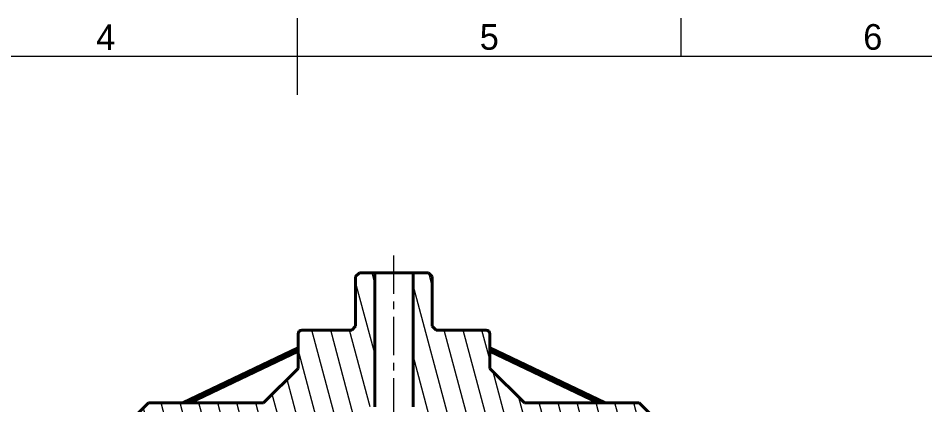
# Model space of a CAD drawing. Header units: millimetres. Extents: x 15 to 415, y 5 to 292.
# Drawn here: x 178.6 to 296.8, y 241.5 to 292 of the extents above; entities that cross this region are included whole.
import ezdxf

# ---------------------------------------------------------------- set-up
doc = ezdxf.new("R2010")
doc.units = ezdxf.units.MM
doc.linetypes.add('CenterLine', pattern=[8, 5, -1, 1, -1])
for name, color, linetype in [('Annotations', 7, 'Continuous'), ('Border', 7, 'Continuous'), ('Geometries', 7, 'Continuous')]:
    doc.layers.add(name, color=color, linetype=linetype)
doc.styles.add('Shapr5', font='txt', dxfattribs={"height": 3.3495})

msp = doc.modelspace()

# ---------------------------------------------------------------- hatches: boundary and pattern name
at = {"layer": 'Geometries', "linetype": 'Continuous', "lineweight": 15}
h = msp.add_hatch(dxfattribs=at)
h.set_pattern_fill('ANSI31', color=256, scale=0.75, angle=60, style=0)
h.set_pattern_definition([(105, (227.5745, 211.287), (-2.30011, -0.61631), [])])
h.paths.add_polyline_path([(233.0745, 251.287), (239.5745, 251.287), (239.6385, 251.2829), (239.6959, 251.272), (239.7517, 251.2545), (239.805, 251.2307), (239.8552, 251.2007), (239.9016, 251.1651), (239.9435, 251.1244), (239.9804, 251.079), (240.0117, 251.0297), (240.037, 250.977), (240.056, 250.9217), (240.0685, 250.8646), (240.0742, 250.8064), (240.0745, 246.287), (244.5745, 241.787), (259.5579, 241.787), (262.5579, 238.787), (272.5745, 238.787), (272.5745, 233.787), (252.5745, 233.787), (251.5745, 232.787), (231.5745, 232.787), (231.0745, 233.287), (231.0745, 241.287), (230.0745, 241.287), (230.0745, 258.787), (232.0745, 258.787), (232.5745, 258.287), (232.5745, 251.787)], flags=0)
h.paths.add_polyline_path([(215.5745, 251.287), (222.0745, 251.287), (222.5745, 251.787), (222.5745, 258.287), (223.0745, 258.787), (225.0745, 258.787), (225.0745, 241.287), (224.0745, 241.287), (224.0745, 233.287), (223.5745, 232.787), (203.5745, 232.787), (202.5745, 233.787), (182.5745, 233.787), (182.5745, 238.787), (192.5912, 238.787), (195.5912, 241.787), (210.5745, 241.787), (215.0745, 246.287), (215.0745, 250.787), (215.0786, 250.8509), (215.0895, 250.9083), (215.107, 250.9641), (215.1308, 251.0175), (215.1608, 251.0677), (215.1964, 251.114), (215.2371, 251.1559), (215.2825, 251.1928), (215.3318, 251.2241), (215.3845, 251.2494), (215.4398, 251.2685), (215.4969, 251.2809), (215.5551, 251.2866)], flags=0)

# ---------------------------------------------------------------- linework, layer by layer
at = {"layer": 'Annotations', "linetype": 'CenterLine', "lineweight": 15}
msp.add_line((227.5745, 160.0339), (227.5745, 261.087), dxfattribs=at)
at = {"layer": 'Border', "linetype": 'Continuous', "lineweight": 15}
for p, q in [((215, 282), (215, 292)), ((265, 287), (265, 292)), ((410, 287), (20, 287))]:
    msp.add_line(p, q, dxfattribs=at)
at = {"layer": 'Geometries', "linetype": 'Continuous', "lineweight": 40}
for p, q in [((222.5745, 258.287), (223.0745, 258.787)), ((222.5745, 251.787), (222.5745, 258.287)), ((225.0745, 258.787), (223.0745, 258.787)), ((230.0745, 258.787), (225.0745, 258.787)), ((225.0745, 241.287), (225.0745, 258.787)), ((230.0745, 258.787), (230.0745, 241.287)), ((232.0745, 258.787), (230.0745, 258.787)), ((232.5745, 258.287), (232.0745, 258.787)), ((232.5745, 251.787), (232.5745, 258.287)), ((215.0745, 250.787), (215.0745, 248.9734)), ((222.0745, 251.287), (215.5745, 251.287)), ((222.5745, 251.787), (222.0745, 251.287)), ((232.5745, 251.787), (233.0745, 251.287)), ((239.5745, 251.287), (233.0745, 251.287)), ((240.0745, 248.9734), (240.0745, 250.787)), ((215.0745, 248.9734), (200.0493, 241.787)), ((215.0745, 248.5388), (200.9581, 241.787)), ((215.0745, 248.9734), (215.0745, 248.5388)), ((215.0745, 248.5388), (215.0745, 246.287)), ((255.0998, 241.787), (240.0745, 248.9734)), ((240.0745, 248.5388), (240.0745, 248.9734)), ((254.191, 241.787), (240.0745, 248.5388)), ((240.0745, 246.287), (240.0745, 248.5388)), ((215.0745, 246.287), (210.5745, 241.787)), ((244.5745, 241.787), (240.0745, 246.287)), ((193.5912, 239.787), (195.5912, 241.787)), ((200.0493, 241.787), (195.5912, 241.787)), ((200.9581, 241.787), (200.0493, 241.787)), ((210.5745, 241.787), (200.9581, 241.787)), ((254.191, 241.787), (244.5745, 241.787)), ((255.0998, 241.787), (254.191, 241.787)), ((259.5579, 241.787), (255.0998, 241.787)), ((261.5579, 239.787), (259.5579, 241.787))]:
    msp.add_line(p, q, dxfattribs=at)
for centre, start, end in [((215.5745, 250.787), 90, 180), ((239.5745, 250.787), 0, 90)]:
    msp.add_arc(centre, 0.5, start, end, dxfattribs=at)

# ---------------------------------------------------------------- texts
at = {"layer": 'Border', "linetype": 'Continuous', "lineweight": 15, "char_height": 3.3495, "width": 3.3495, "attachment_point": 8, "style": 'Shapr5'}
for s, insert in [('4', (190, 287.8252)), ('5', (240, 287.8252)), ('6', (290, 287.8252))]:
    msp.add_mtext(s, dxfattribs=dict(at, insert=insert))

doc.saveas('drawing.dxf')
